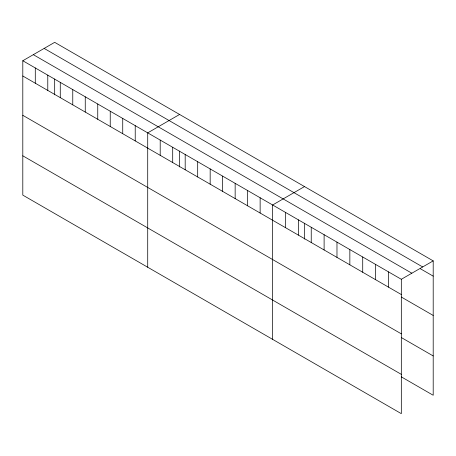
<?xml version="1.0" encoding="UTF-8"?>
<svg xmlns="http://www.w3.org/2000/svg" width="456" height="456" viewBox="0 0 456 456"><rect width="100%" height="100%" fill="white"/><g stroke="black" fill="none" stroke-linecap="round" stroke-linejoin="round"><path stroke-width="0.68" d="M22.8 60.745L401.326 279.283L401.326 413.66L22.8 195.117L22.8 60.745L54.674 42.34L433.2 260.883L433.2 395.255L401.331 376.855M179.59 114.462L147.715 132.861L147.715 267.239M304.5 186.578L272.625 204.983L272.625 339.355M401.326 279.283L433.2 260.883M44.158 48.416L422.683 266.954M420.329 268.715L433.2 276.142M33.316 54.669L411.842 273.212M22.8 76.004L401.326 294.547M401.331 297.05L433.2 315.449M22.8 115.311L401.326 333.855M401.331 337.548L433.2 355.948M22.8 155.809L401.326 374.353M388.455 271.856L388.455 287.115M375.584 264.423L375.584 279.688M362.719 256.996L362.719 272.255M349.849 249.563L349.849 264.822M336.978 242.13L336.978 257.395M324.108 234.703L324.108 249.962M311.237 227.27L311.237 242.535M304.5 223.218L304.5 239.081M298.366 219.843L298.366 235.102M285.496 212.41L285.496 227.675M260.137 197.767L260.137 213.032M247.642 190.557L247.642 205.821M235.153 183.346L235.153 198.605M222.659 176.136L222.659 191.395M210.17 168.919L210.17 184.184M197.682 161.709L197.682 176.974M185.187 154.499L185.187 169.757M179.59 151.101L179.59 166.959M172.699 147.288L172.699 162.547M160.204 140.072L160.204 155.336M135.221 125.651L135.221 140.91M122.732 118.44L122.732 133.699M110.238 111.224L110.238 126.489M97.749 104.014L97.749 119.278M85.255 96.803L85.255 112.068M72.766 89.593L72.766 104.851M60.272 82.382L60.272 97.641M54.674 78.979L54.674 94.842M47.783 75.166L47.783 90.43M35.289 67.955L35.289 83.22"/></g></svg>
